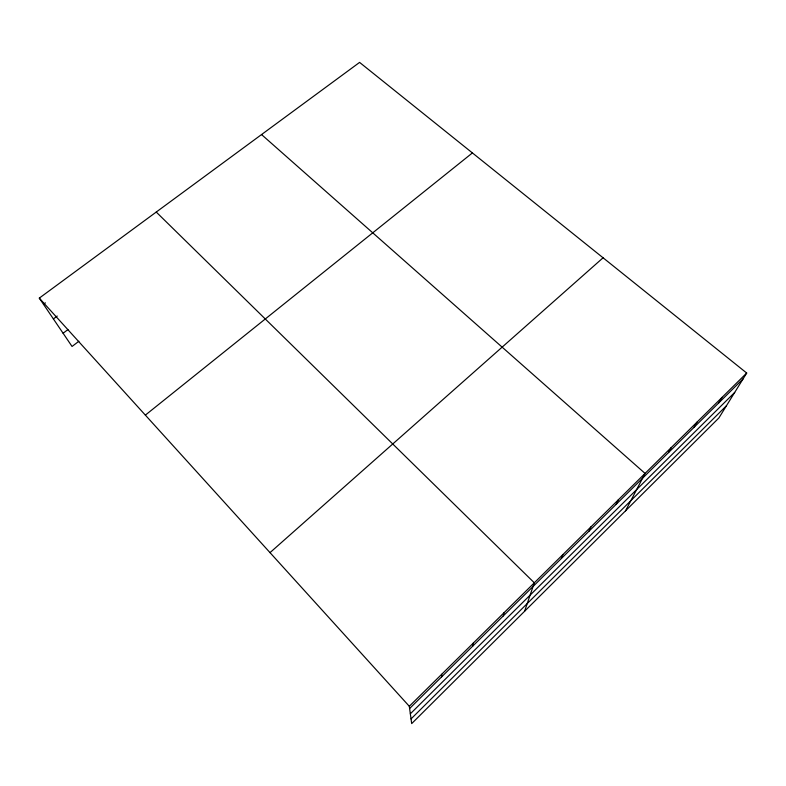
<?xml version="1.0" encoding="UTF-8"?>
<svg xmlns="http://www.w3.org/2000/svg" width="786" height="786" viewBox="0 0 786 786"><rect width="100%" height="100%" fill="white"/><g stroke="black" fill="none" stroke-linecap="round" stroke-linejoin="round"><path stroke-width="1.18" d="M441.575 676.933L441.683 674.3M472.779 646.072L473.29 643.086M503.266 615.929L504.16 612.589M524.606 611.243L534.313 582.809L156.247 212.053M561.332 558.532L562.923 554.552M588.999 531.189L590.905 526.915M616.067 504.425L618.287 499.876M625.538 510.831L645.07 473.427L261.541 134.563M668.493 452.598L671.283 447.529M693.891 427.486L696.956 422.18M718.768 402.894L722.088 397.362M746.7 373.045L718.895 417.946L411.687 723.601L409.3 706.28L39.3 298.12L359.595 62.399L746.7 373.045L409.3 706.28M411.039 718.925L726.461 405.723M409.614 708.52L743.134 378.803M410.341 713.806L734.694 392.44M270.02 552.627L603.078 257.798M145.361 415.116L472.406 152.936M78.875 341.271L72.047 346.459L39.3 298.12M63.096 333.244L67.93 329.599M53.389 318.92L57.24 316.041M43.476 304.28L45.392 302.865"/></g></svg>
